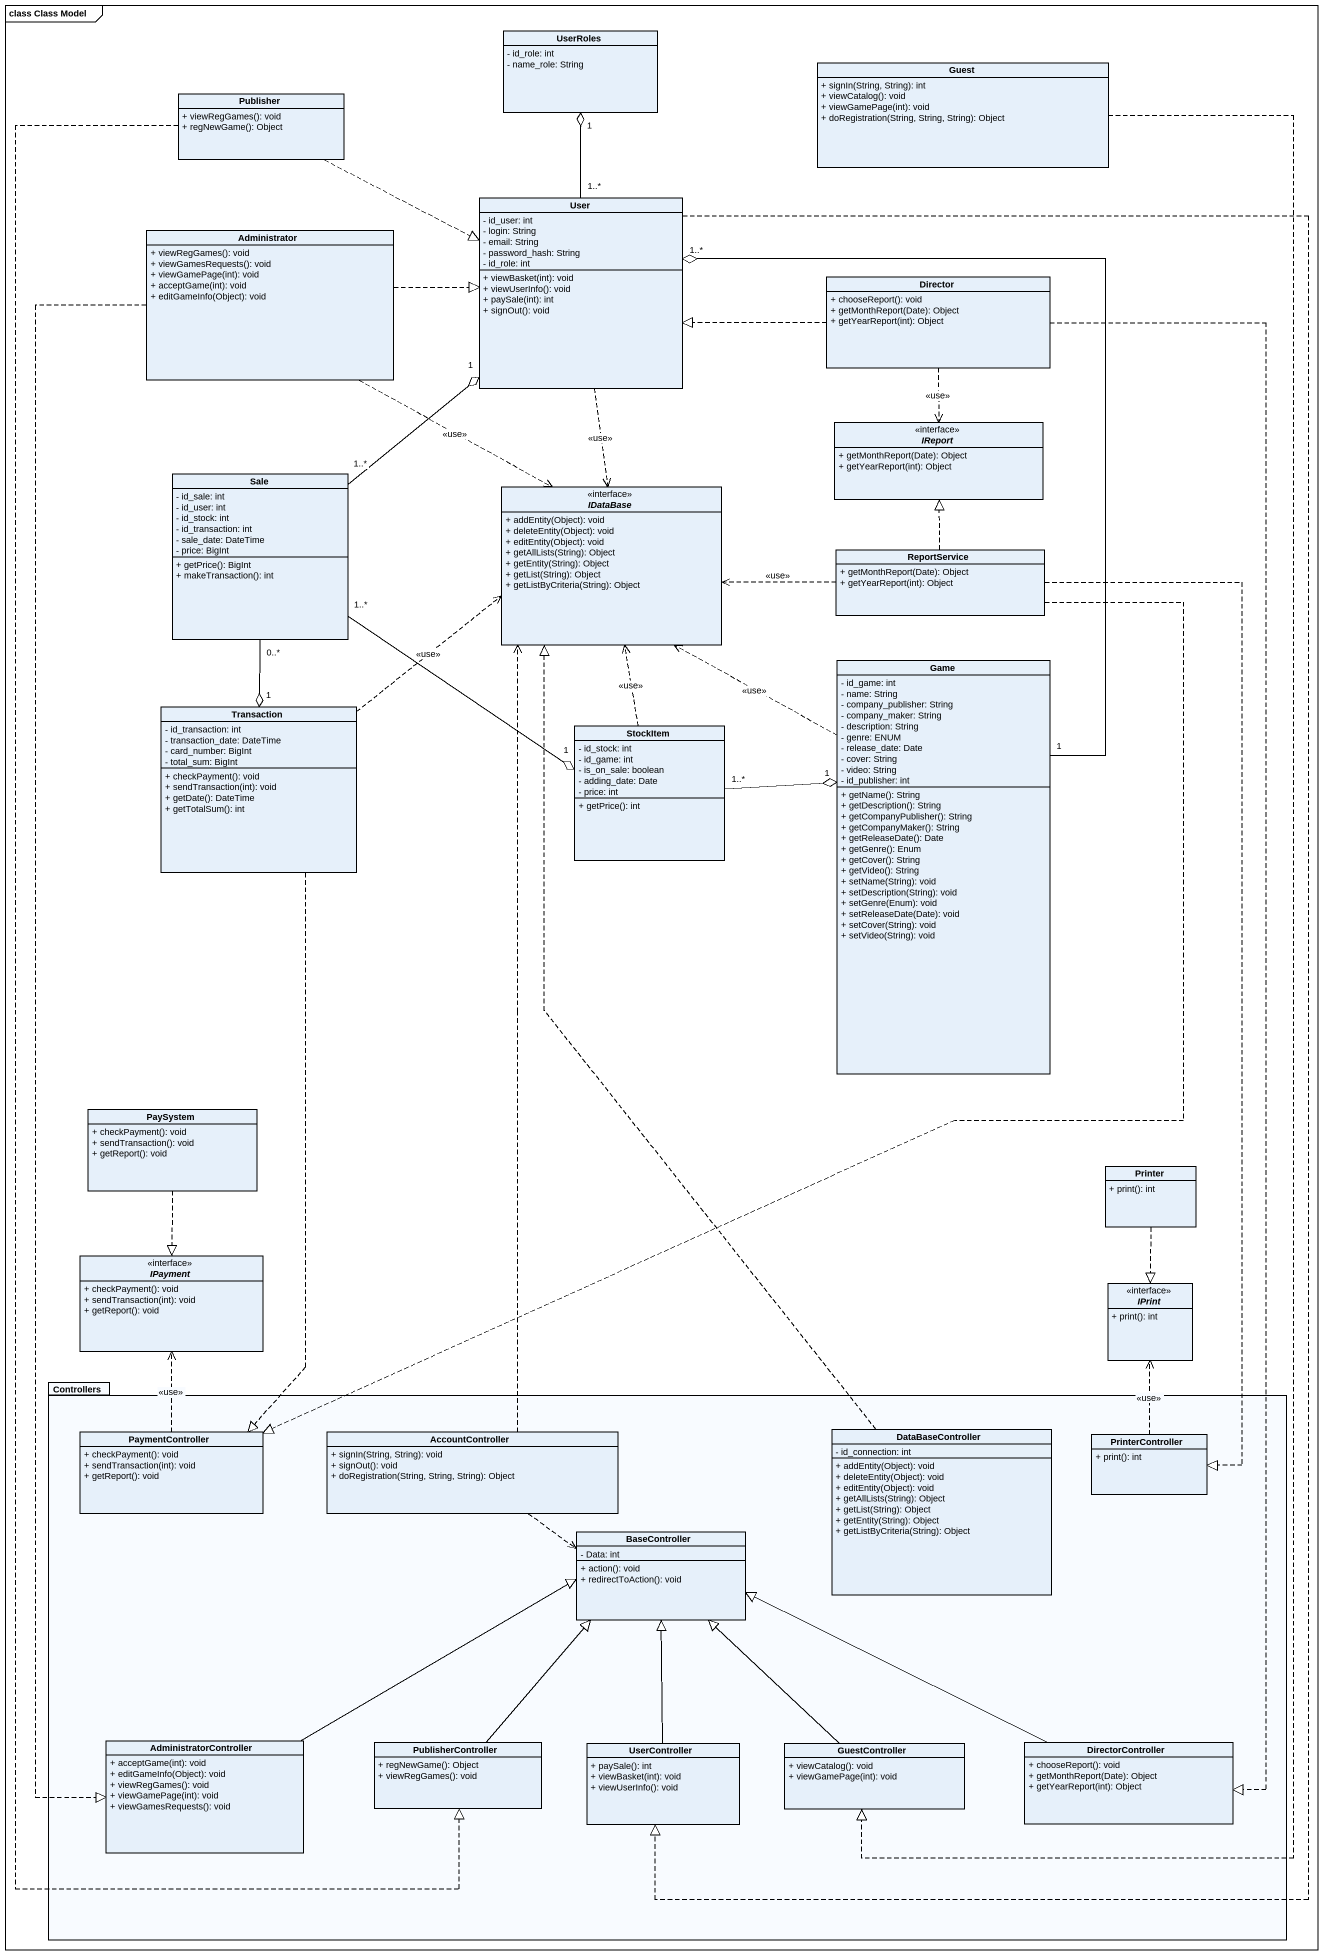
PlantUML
@startuml
mainframe class Class Model
hide circle
hide empty members
skinparam classAttributeIconSize 0
class UserRoles {
  - id_role: int
  - name_role: String
}
class Publisher {
  + viewRegGames(): void
  + regNewGame(): Object
}
class Guest {
  + signIn(String, String): int
  + viewCatalog(): void
  + viewGamePage(int): void
  + doRegistration(String, String, String): Object
}
class User {
  - id_user: int
  - login: String
  - email: String
  - password_hash: String
  - id_role: int
  + viewBasket(int): void
  + viewUserInfo(): void
  + paySale(int): int
  + signOut(): void
}
class Administrator {
  + viewRegGames(): void
  + viewGamesRequests(): void
  + viewGamePage(int): void
  + acceptGame(int): void
  + editGameInfo(Object): void
}
class Director {
  + chooseReport(): void
  + getMonthReport(Date): Object
  + getYearReport(int): Object
}
interface IReport {
  + getMonthReport(Date): Object
  + getYearReport(int): Object
}
class Sale {
  - id_sale: int
  - id_user: int
  - id_stock: int
  - id_transaction: int
  - sale_date: DateTime
  - price: BigInt
  + getPrice(): BigInt
  + makeTransaction(): int
}
interface IDataBase {
  + addEntity(Object): void
  + deleteEntity(Object): void
  + editEntity(Object): void
  + getAllLists(String): Object
  + getEntity(String): Object
  + getList(String): Object
  + getListByCriteria(String): Object
}
class ReportService {
  + getMonthReport(Date): Object
  + getYearReport(int): Object
}
class Game {
  - id_game: int
  - name: String
  - company_publisher: String
  - company_maker: String
  - description: String
  - genre: ENUM
  - release_date: Date
  - cover: String
  - video: String
  - id_publisher: int
  + getName(): String
  + getDescription(): String
  + getCompanyPublisher(): String
  + getCompanyMaker(): String
  + getReleaseDate(): Date
  + getGenre(): Enum
  + getCover(): String
  + getVideo(): String
  + setName(String): void
  + setDescription(String): void
  + setGenre(Enum): void
  + setReleaseDate(Date): void
  + setCover(String): void
  + setVideo(String): void
}
class Transaction {
  - id_transaction: int
  - transaction_date: DateTime
  - card_number: BigInt
  - total_sum: BigInt
  + checkPayment(): void
  + sendTransaction(int): void
  + getDate(): DateTime
  + getTotalSum(): int
}
class StockItem {
  - id_stock: int
  - id_game: int
  - is_on_sale: boolean
  - adding_date: Date
  - price: int
  + getPrice(): int
}
class PaySystem {
  + checkPayment(): void
  + sendTransaction(): void
  + getReport(): void
}
class Printer {
  + print(): int
}
interface IPayment {
  + checkPayment(): void
  + sendTransaction(int): void
  + getReport(): void
}
interface IPrint {
  + print(): int
}
package Controllers {
  class PaymentController {
    + checkPayment(): void
    + sendTransaction(int): void
    + getReport(): void
  }
  class AccountController {
    + signIn(String, String): void
    + signOut(): void
    + doRegistration(String, String, String): Object
  }
  class DataBaseController {
    - id_connection: int
    + addEntity(Object): void
    + deleteEntity(Object): void
    + editEntity(Object): void
    + getAllLists(String): Object
    + getList(String): Object
    + getEntity(String): Object
    + getListByCriteria(String): Object
  }
  class PrinterController {
    + print(): int
  }
  class BaseController {
    - Data: int
    + action(): void
    + redirectToAction(): void
  }
  class AdministratorController {
    + acceptGame(int): void
    + editGameInfo(Object): void
    + viewRegGames(): void
    + viewGamePage(int): void
    + viewGamesRequests(): void
  }
  class PublisherController {
    + regNewGame(): Object
    + viewRegGames(): void
  }
  class UserController {
    + paySale(): int
    + viewBasket(int): void
    + viewUserInfo(): void
  }
  class GuestController {
    + viewCatalog(): void
    + viewGamePage(int): void
  }
  class DirectorController {
    + chooseReport(): void
    + getMonthReport(Date): Object
    + getYearReport(int): Object
  }
}
Publisher .right.|> User
Publisher ..|> PublisherController
Guest ..|> GuestController
User "1..*" -up-o "1" UserRoles
User ..> IDataBase : <<use>>
User ..|> UserController
Administrator .right.|> User
Administrator ..> IDataBase : <<use>>
Administrator ..|> AdministratorController
Director .left.|> User
Director ..> IReport : <<use>>
Director ..|> DirectorController
Sale "1..*" -up-o "1" User
Sale "0..*" --o "1" Transaction
Sale "1..*" --o "1" StockItem
ReportService .up.|> IReport
ReportService .left.> IDataBase : <<use>>
ReportService ..|> PaymentController
ReportService ..|> PrinterController
Game "1" -up-o "1..*" User
Game .up.> IDataBase : <<use>>
Transaction .up.> IDataBase : <<use>>
Transaction ..|> PaymentController
StockItem .up.> IDataBase : <<use>>
StockItem "1..*" -right-o "1" Game
PaySystem ..|> IPayment
Printer ..|> IPrint
PaymentController .up.> IPayment : <<use>>
AccountController .up.> IDataBase
AccountController .right.> BaseController
DataBaseController .up.|> IDataBase
PrinterController .up.> IPrint : <<use>>
AdministratorController -right-|> BaseController
PublisherController -up-|> BaseController
UserController -up-|> BaseController
GuestController -up-|> BaseController
DirectorController -left-|> BaseController
@enduml
